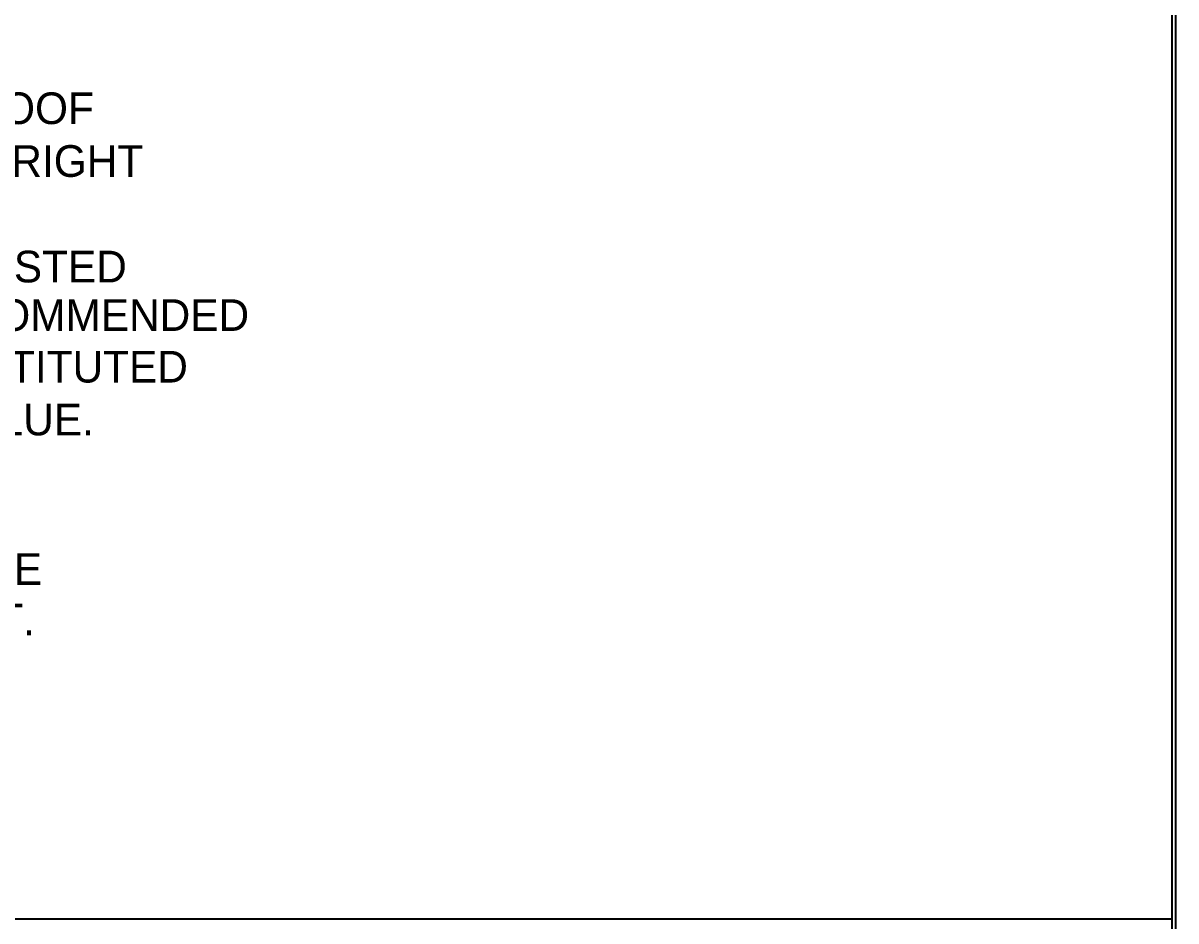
# Paper-space layout 'Roof' of a CAD drawing. Header units: inches. Extents: x 29 to 2208, y 4 to 1132.
# Drawn here: x 1539.5 to 1685, y 158.2 to 271.6 of the extents above; entities that cross this region are included whole.
import ezdxf
from ezdxf.enums import TextEntityAlignment as Align

# ---------------------------------------------------------------- set-up
doc = ezdxf.new("R2010")
doc.units = ezdxf.units.IN
doc.header["$LTSCALE"] = 25
doc.header["$MEASUREMENT"] = 0

# ---------------------------------------------------------------- blocks, each defined once
blk = doc.blocks.new('HngRoofNote')
for s, p in [('%%uNOTE%%U: SCHEDULE APPLIES TO COMPLETE ROOF ', (0.6, 52.11)), ('SYSTEM. LEFT/RIGHT END REFERS TO LEFT/RIGHT ', (0.6, 45.44)), ('TRUSS DESIGN DRAWINGS. ALL HANGERS LISTED ', (0.6, 32.11)), ('ARE SIMPSON STRONG-TIE . HANGERS RECOMMENDED ', (0.6, 25.98)), ('ARE MINIMUM REQUIRED AND MAY BE SUBSTITUTED ', (0.6, 19.46)), ('WITH HANGERS OF EQUAL OR GREATER VALUE. ', (0.6, 12.79)), ('ACHIEVE FULL DESIGN VALUE. HANGERS ARE ', (0.6, -6.11)), ('PROVIDED ONLY IF INDICATED IN CONTRACT.', (0.6, -12.48))]:
    blk.add_text(s, height=4).set_placement(p)
blk = doc.blocks.new('ROOF HANGER NOTE')
blk.add_blockref('HngRoofNote', (1230.72, 829.65))
blk = doc.blocks.new('LayoutBorder')
for p, q in [((1655.5, 0), (1655.5, 1128)), ((1656, 0), (1656, 1128)), ((1415.5, 153.94), (1655.5, 153.94))]:
    blk.add_line(p, q)
for tag, p, height in [('BTITLE', (1418.93, 90.51), 4), ('PROJECTNAME', (1461.42, 75.48), 4), ('CONTRACTOR', (1461.47, 65.64), 4), ('ARCHITECT', (1461.34, 55.71), 4), ('PAGETITLE', (215.06, 27.12), 24), ('SCALE', (215.31, 11), 4)]:
    blk.add_attdef(tag, p, '', height=height)
for tag, p in [('PROJECTNUMBER', (1463.8, 4.29)), ('DRAFTER', (1527.56, 4.32)), ('DATE', (1583.39, 4.26)), ('PAGE', (1642.51, 4.31))]:
    blk.add_attdef(tag, text='', height=4).set_placement(p, align=Align.CENTER)

psp = doc.layouts.new('Roof')

# ---------------------------------------------------------------- block references
at = {"lineweight": -3}
psp.add_blockref('LayoutBorder', (29.05, 4.47), dxfattribs=at)
psp.add_blockref('ROOF HANGER NOTE', (189.6, -622.94))

doc.saveas('drawing.dxf')
